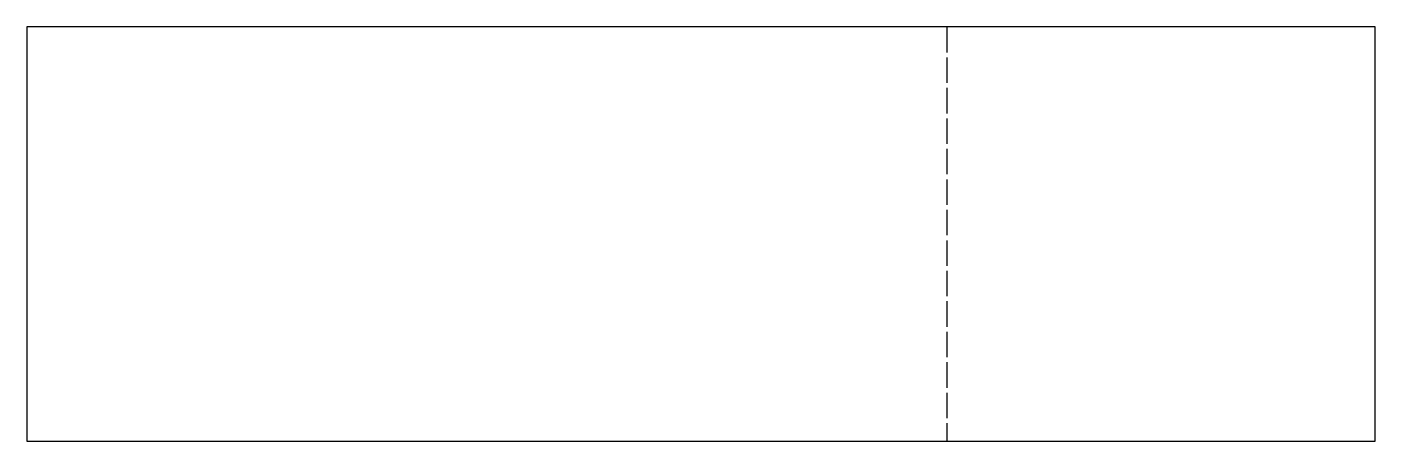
# Model space of a CAD drawing. Header units: millimetres. Extents: x 0 to 67.4, y 0 to 20.7.
import ezdxf

# ---------------------------------------------------------------- set-up
doc = ezdxf.new("R2010")
doc.units = ezdxf.units.MM
doc.linetypes.add('DASHED', pattern=[1.524, 1.27, -0.254])
doc.layers.add('BEND', color=7, linetype='Continuous')
doc.layers.add('CUT', color=7, linetype='Continuous')

msp = doc.modelspace()

# ---------------------------------------------------------------- linework, layer by layer
at = {"layer": 'BEND', "color": 3, "linetype": 'DASHED'}
msp.add_line((45.993, 20.701), (45.993, 0), dxfattribs=at)
at = {"layer": 'CUT'}
for p, q in [((0, 20.701), (0, 0)), ((67.402, 20.701), (0, 20.701)), ((67.402, 0), (67.402, 20.701)), ((0, 0), (67.402, 0))]:
    msp.add_line(p, q, dxfattribs=at)

doc.saveas('drawing.dxf')
